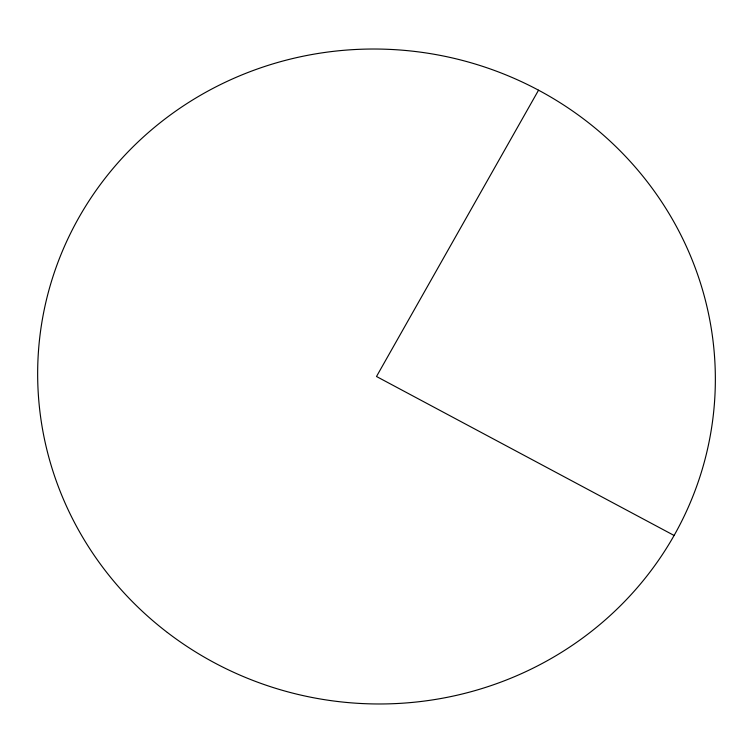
<?xml version="1.0" encoding="UTF-8"?>
<svg xmlns="http://www.w3.org/2000/svg" width="753" height="753" viewBox="0 0 753 753"><rect width="100%" height="100%" fill="white"/><g stroke="black" fill="none" stroke-linecap="round" stroke-linejoin="round"><path stroke-width="1.13" d="M538.536 90.2L376.5 376.5L674.095 535.468M167.354 632.473A339.01 327.31 6.8 0 0 711.962 425.389A339.01 327.31 6.8 0 0 250.184 71.629A339.01 327.31 6.8 0 0 167.354 632.473"/></g></svg>
